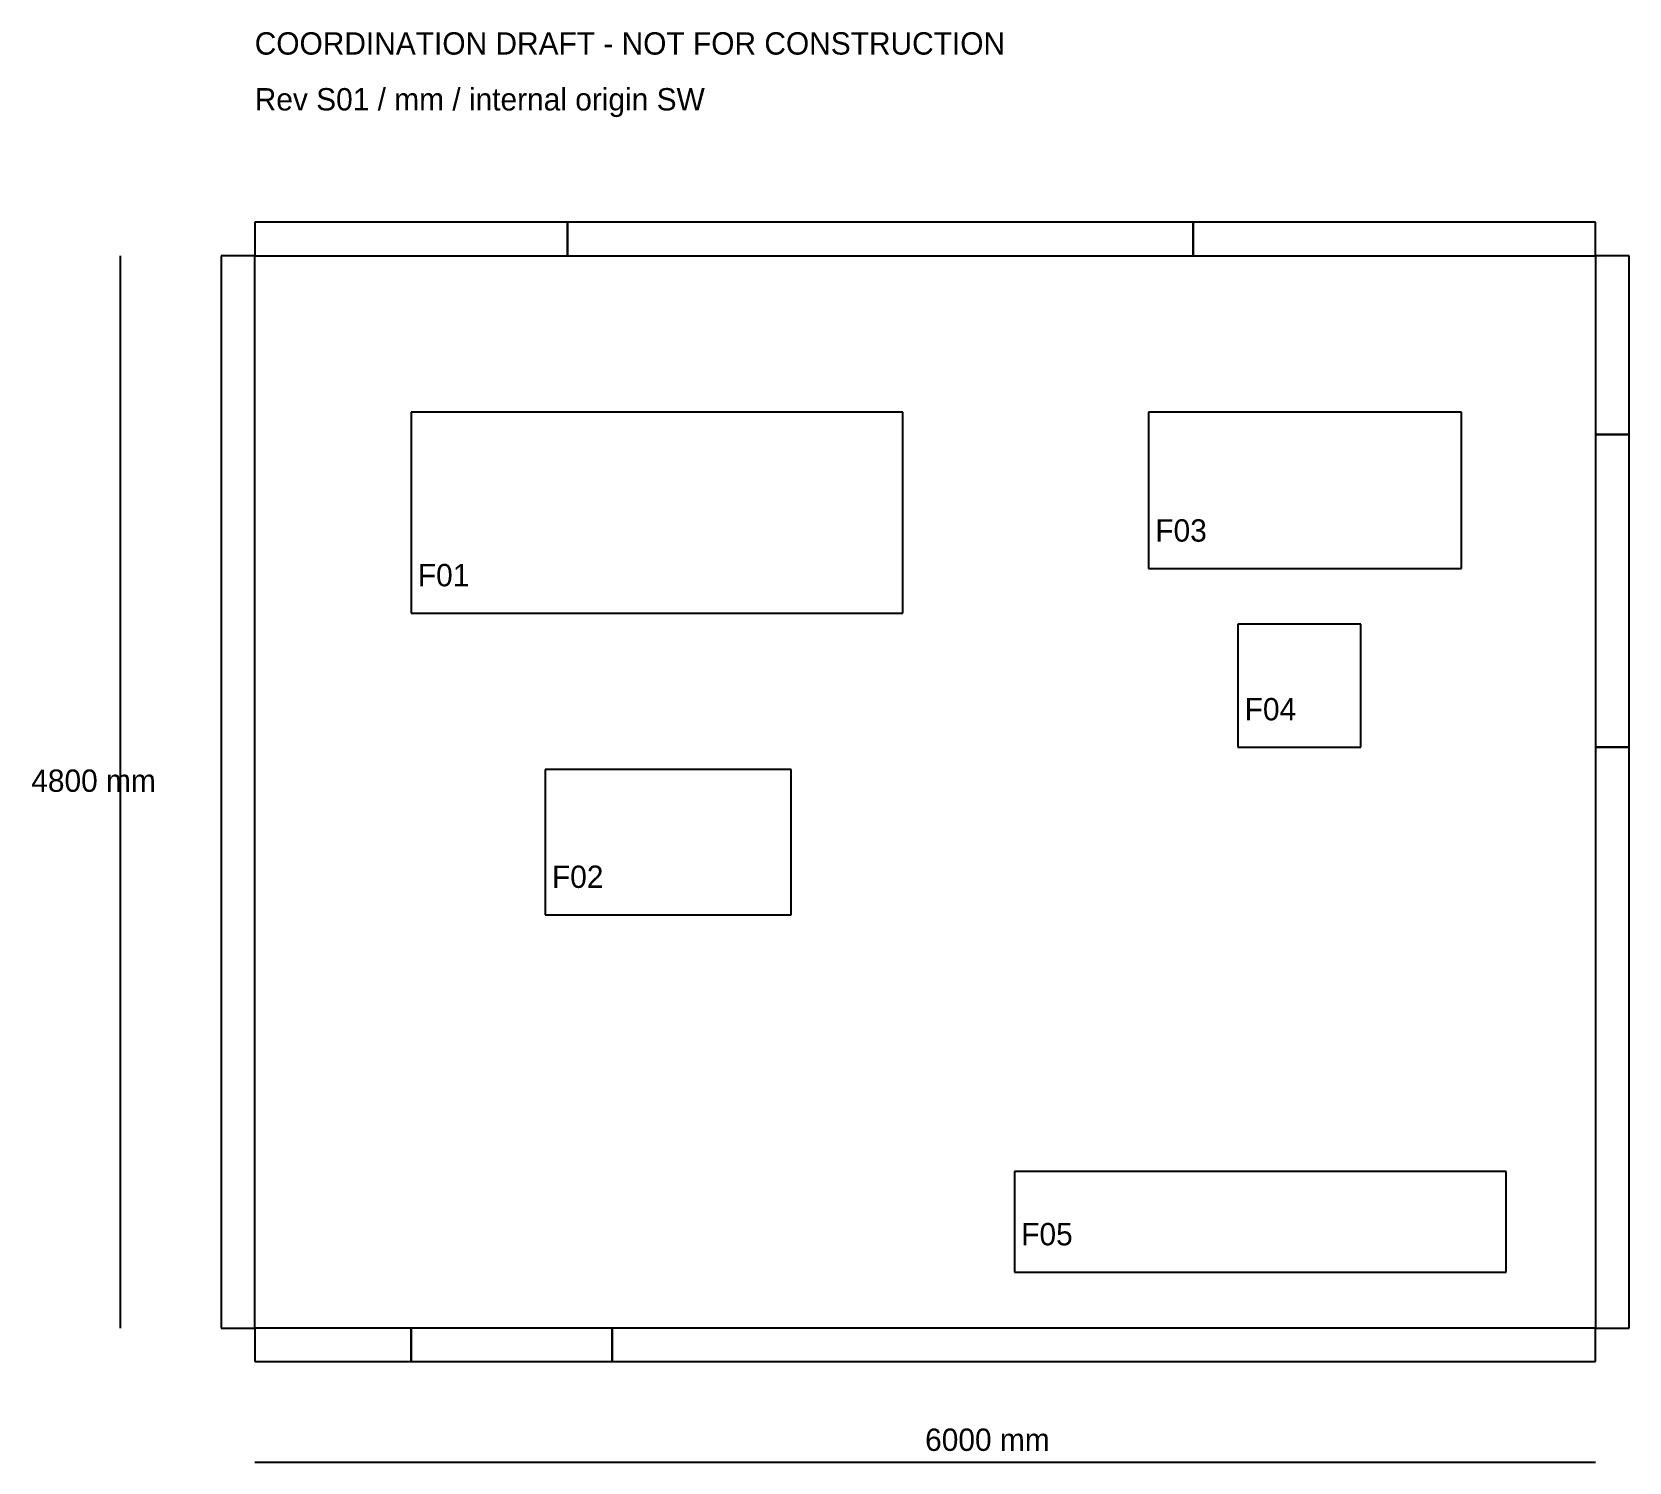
# Model space of a CAD drawing. Header units: millimetres. Extents: x -997 to 6150, y -600 to 5801.
import ezdxf

# ---------------------------------------------------------------- set-up
doc = ezdxf.new("R2010")
doc.units = ezdxf.units.MM

msp = doc.modelspace()

# ---------------------------------------------------------------- linework, layer by layer
at = {"layer": 'DIM'}
for p, q in [((-600, 0), (-600, 4800)), ((0, -600), (6000, -600))]:
    msp.add_line(p, q, dxfattribs=at)
at = {"layer": 'FURNITURE'}
for p, q in [((2900, 4100), (700, 4100)), ((700, 4100), (700, 3200)), ((2900, 3200), (2900, 4100)), ((5400, 4100), (4000, 4100)), ((4000, 4100), (4000, 3400)), ((5400, 3400), (5400, 4100)), ((4000, 3400), (5400, 3400)), ((700, 3200), (2900, 3200)), ((4950, 3150), (4400, 3150)), ((4400, 3150), (4400, 2600)), ((4950, 2600), (4950, 3150)), ((4400, 2600), (4950, 2600)), ((2400, 2500), (1300, 2500)), ((1300, 2500), (1300, 1850)), ((2400, 1850), (2400, 2500)), ((1300, 1850), (2400, 1850)), ((5600, 700), (3400, 700)), ((3400, 700), (3400, 250)), ((5600, 250), (5600, 700)), ((3400, 250), (5600, 250))]:
    msp.add_line(p, q, dxfattribs=at)
at = {"layer": 'OPENING'}
for p, q in [((4200, 4950), (1400, 4950)), ((1400, 4950), (1400, 4800)), ((4200, 4800), (4200, 4950)), ((1400, 4800), (4200, 4800)), ((6150, 4000), (6000, 4000)), ((6000, 4000), (6000, 2600)), ((6150, 2600), (6150, 4000)), ((6000, 2600), (6150, 2600)), ((1600, 0), (700, 0)), ((700, 0), (700, -150)), ((1600, -150), (1600, 0)), ((700, -150), (1600, -150))]:
    msp.add_line(p, q, dxfattribs=at)
at = {"layer": 'WALL'}
for p, q in [((1400, 4950), (0, 4950)), ((0, 4950), (0, 4800)), ((1400, 4800), (1400, 4950)), ((6000, 4950), (4200, 4950)), ((4200, 4950), (4200, 4800)), ((6000, 4800), (6000, 4950)), ((0, 4800), (-150, 4800)), ((-150, 4800), (-150, 0)), ((0, 4800), (1400, 4800)), ((0, 0), (0, 4800)), ((4200, 4800), (6000, 4800)), ((6150, 4800), (6000, 4800)), ((6000, 4800), (6000, 4000)), ((6150, 4000), (6150, 4800)), ((6000, 4000), (6150, 4000)), ((6150, 2600), (6000, 2600)), ((6000, 2600), (6000, 0)), ((6150, 0), (6150, 2600)), ((-150, 0), (0, 0)), ((700, 0), (0, 0)), ((0, 0), (0, -150)), ((700, -150), (700, 0)), ((6000, 0), (1600, 0)), ((1600, 0), (1600, -150)), ((6000, -150), (6000, 0)), ((6000, 0), (6150, 0)), ((0, -150), (700, -150)), ((1600, -150), (6000, -150))]:
    msp.add_line(p, q, dxfattribs=at)

# ---------------------------------------------------------------- texts
at = {"layer": 'LABEL'}
for s, p in [('F03', (4030, 3520)), ('F01', (730, 3320)), ('F04', (4430, 2720)), ('F02', (1330, 1970)), ('F05', (3430, 370))]:
    msp.add_text(s, height=100, dxfattribs=at).set_placement(p)
at = {"layer": 'NOTES'}
for s, p in [('COORDINATION DRAFT - NOT FOR CONSTRUCTION', (0, 5700)), ('Rev S01 / mm / internal origin SW', (0, 5450)), ('4800 mm', (-1000, 2400)), ('6000 mm', (3000, -550))]:
    msp.add_text(s, height=100, dxfattribs=at).set_placement(p)

doc.saveas('drawing.dxf')
